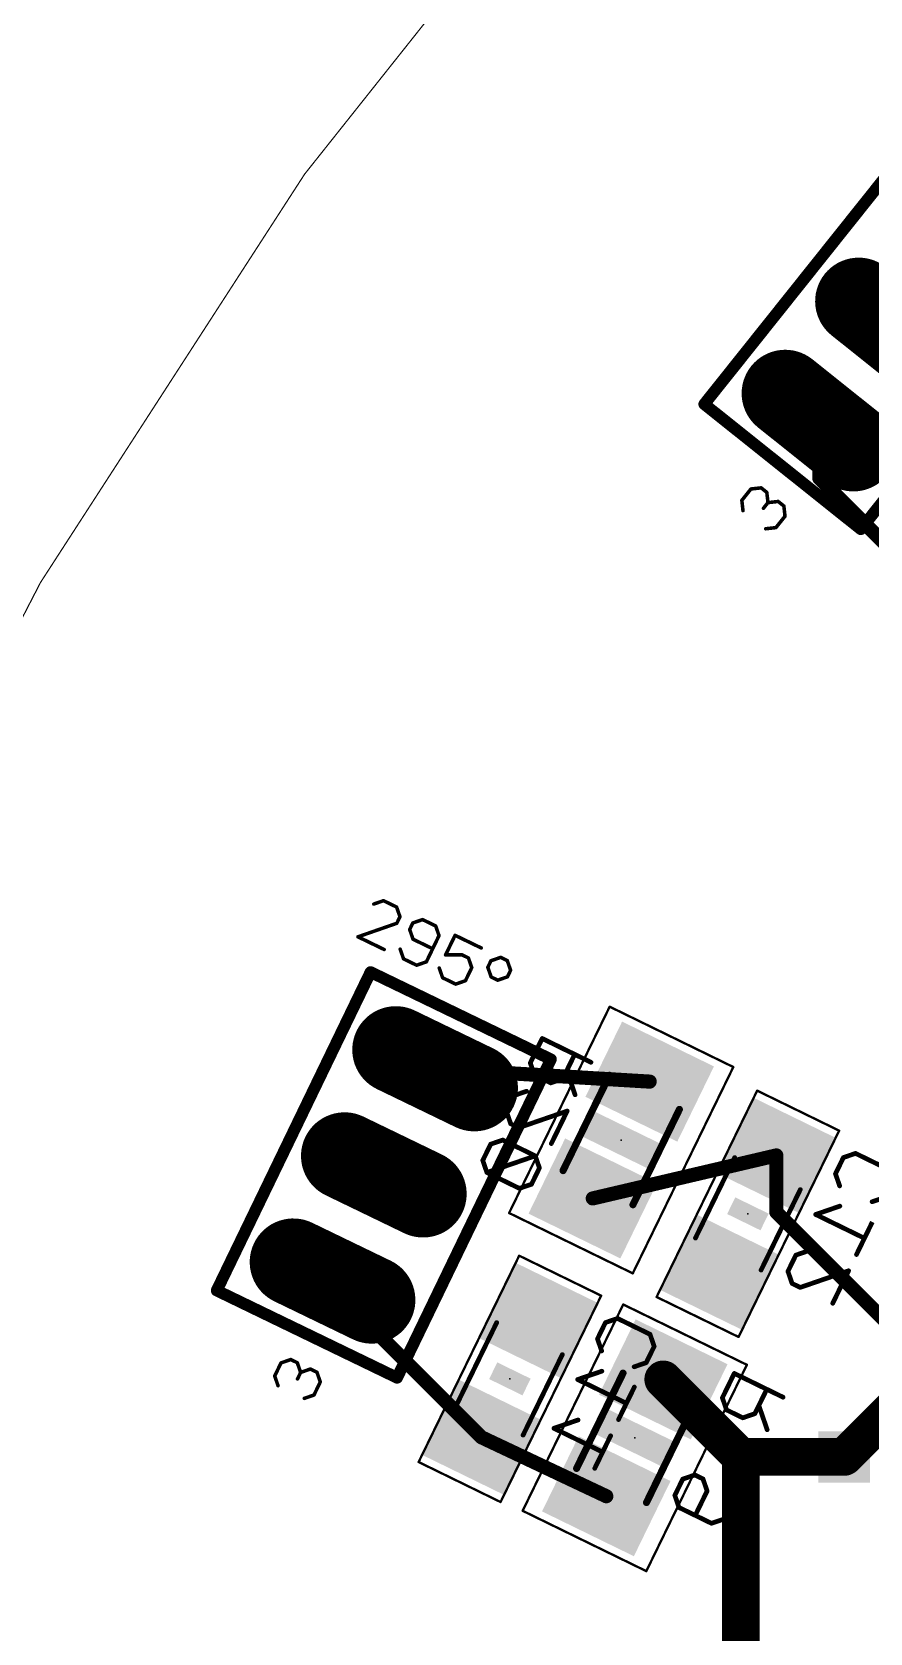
# Model space of a CAD drawing. Extents: x 4 to 288, y -28 to 191.
# Drawn here: x 43.45 to 61.52, y 132.1 to 166.59 of the extents above; entities that cross this region are included whole.
import ezdxf

# ---------------------------------------------------------------- set-up
doc = ezdxf.new("R2010")
doc.units = 0
doc.header["$MEASUREMENT"] = 0
doc.layers.get('0').update_dxf_attribs({"linetype": 'CONTINUOUS'})
for name, color, linetype in [('1', 22, 'CONTINUOUS'), ('16', 175, 'CONTINUOUS'), ('17', 82, 'CONTINUOUS'), ('18', 82, 'CONTINUOUS'), ('20', 7, 'CONTINUOUS'), ('21', 2, 'CONTINUOUS'), ('23', 7, 'CONTINUOUS'), ('24', 7, 'CONTINUOUS'), ('25', 2, 'CONTINUOUS'), ('26', 3, 'CONTINUOUS'), ('29', 253, 'CONTINUOUS'), ('30', 253, 'CONTINUOUS'), ('32', 253, 'CONTINUOUS'), ('36', 253, 'CONTINUOUS'), ('40', 175, 'CONTINUOUS'), ('44', 253, 'CONTINUOUS'), ('52', 253, 'CONTINUOUS')]:
    doc.layers.add(name, color=color, linetype=linetype)

# ---------------------------------------------------------------- blocks, each defined once
blk = doc.blocks.new('LONGP100')
at = {"const_width": 1}
blk.add_lwpolyline([(-0.5, 0), (0.5, 0)], dxfattribs=at)
at = {"const_width": 0.5}
for points in [[(-0.5, 0.25, 1), (-0.5, -0.25)], [(0.5, -0.25, 1), (0.5, 0.25)]]:
    blk.add_lwpolyline(points, format="xyb", dxfattribs=at)
blk = doc.blocks.new('RECT')
blk.add_solid([(-0.5, -0.5), (0.5, -0.5), (-0.5, 0.5), (0.5, 0.5)])
blk = doc.blocks.new('SQUAREV')
blk.add_solid([(-0.5, -0.5), (0.5, -0.5), (-0.5, 0.5), (0.5, 0.5)])

msp = doc.modelspace()

# ---------------------------------------------------------------- linework, layer by layer
at = {"layer": '1', "const_width": 0.8128}
msp.add_lwpolyline([(67.945, 142.875), (60.96, 135.89)], dxfattribs=at)
at = {"layer": '1', "const_width": 0.4064}
msp.add_lwpolyline([(60.8163, 136.0337, 1), (61.1037, 135.7463)], format="xyb", dxfattribs=at)
at = {"layer": '16'}
for points, const_width in [([(60.4231, 158.2178), (60.4231, 156.9776)], 0.3048), ([(60.4231, 156.9776), (63.4064, 153.9943)], 0.3048), ([(52.1404, 144.2525), (56.7668, 143.9758)], 0.3048), ([(55.5393, 141.4592), (59.4973, 142.3858)], 0.3048), ([(59.4973, 142.3858), (59.4973, 141.1627)], 0.3048), ([(59.4973, 141.1627), (64.135, 136.525)], 0.3048), ([(49.9295, 139.6789), (49.9295, 139.5227)], 0.3048), ([(49.9295, 139.5227), (53.139, 136.3132)], 0.3048), ([(58.7287, 135.89), (57.0589, 137.5598)], 0.8128), ([(57.15, 137.4687), (57.0589, 137.5598)], 0.3048), ([(57.15, 137.16), (57.15, 137.4687)], 0.3048), ([(53.139, 136.3132), (55.8314, 135.0432)], 0.3048), ([(60.96, 135.89), (58.7287, 135.89)], 0.8128), ([(58.7287, 135.89), (58.7287, 121.5937)], 0.8128)]:
    msp.add_lwpolyline(points, dxfattribs=dict(at, const_width=const_width))
for points, const_width in [([(60.4993, 158.2178, 1), (60.3469, 158.2178)], 0.1524), ([(60.477, 157.0315, 1), (60.3692, 156.9237)], 0.1524), ([(60.3469, 156.9776, 1), (60.4993, 156.9776)], 0.1524), ([(52.145, 144.3286, 1), (52.1359, 144.1764)], 0.1524), ([(56.7622, 143.8998, 1), (56.7713, 144.0519)], 0.1524), ([(59.5735, 142.3858, 1), (59.4211, 142.3858)], 0.1524), ([(59.5146, 142.3116, 1), (59.4799, 142.46)], 0.1524), ([(55.522, 141.5334, 1), (55.5567, 141.385)], 0.1524), ([(59.5512, 141.2166, 1), (59.4434, 141.1088)], 0.1524), ([(59.4211, 141.1627, 1), (59.5735, 141.1627)], 0.1524), ([(50.0057, 139.6789, 1), (49.8533, 139.6789)], 0.1524), ([(49.9833, 139.5766, 1), (49.8756, 139.4689)], 0.1524), ([(49.8533, 139.5227, 1), (50.0057, 139.5227)], 0.1524), ([(57.2026, 137.7035, 1), (56.9152, 137.4161)], 0.4064), ([(57.1128, 137.6137, 1), (57.005, 137.5059)], 0.1524), ([(57.2262, 137.4687, 1), (57.0738, 137.4687)], 0.1524), ([(57.0961, 137.4148, 1), (57.2039, 137.5225)], 0.1524), ([(57.0738, 137.16, 1), (57.2262, 137.16)], 0.1524), ([(53.1715, 136.3821, 1), (53.1065, 136.2442)], 0.1524), ([(53.0851, 136.2593, 1), (53.1929, 136.367)], 0.1524), ([(58.7287, 136.0932, 1), (58.7287, 135.6868)], 0.4064), ([(58.9319, 135.89, 1), (58.5255, 135.89)], 0.4064), ([(60.96, 135.6868, 1), (60.96, 136.0932)], 0.4064), ([(58.585, 135.7463, 1), (58.8723, 136.0337)], 0.4064), ([(55.7989, 134.9742, 1), (55.8639, 135.1121)], 0.1524)]:
    msp.add_lwpolyline(points, format="xyb", dxfattribs=dict(at, const_width=const_width))
at = {"layer": '20', "const_width": 0.0254}
msp.add_lwpolyline([(71.1264, 186.0347, 2.9429), (202.1142, 186.0347)], format="xyb", dxfattribs=at)
at = {"layer": '21'}
for points, const_width in [([(62.6974, 164.5274), (57.9435, 158.5722)], 0.254), ([(66.072, 161.8335), (61.3181, 155.8783)], 0.254), ([(57.9435, 158.5722), (61.3181, 155.8783)], 0.254), ([(58.7535, 156.4989), (58.9491, 156.7439)], 0.0762), ([(58.9491, 156.7439), (59.1694, 156.7686)], 0.0762), ([(59.1694, 156.7686), (59.2919, 156.6708)], 0.0762), ([(59.2919, 156.6708), (59.3166, 156.4505)], 0.0762), ([(58.7782, 156.2786), (58.7535, 156.4989)], 0.0762), ([(59.3166, 156.4505), (59.2188, 156.328)], 0.0762), ([(59.3166, 156.4505), (59.5369, 156.4752)], 0.0762), ([(59.5369, 156.4752), (59.6595, 156.3774)], 0.0762), ([(59.6595, 156.3774), (59.6842, 156.1571)], 0.0762), ([(59.4886, 155.9121), (59.2683, 155.8874)], 0.0762), ([(59.6842, 156.1571), (59.4886, 155.9121)], 0.0762), ([(50.7494, 146.3356), (47.4329, 139.4751)], 0.254), ([(50.7494, 146.3356), (54.637, 144.4562)], 0.254), ([(54.637, 144.4562), (51.3205, 137.5958)], 0.254), ([(47.4329, 139.4751), (51.3205, 137.5958)], 0.254), ([(48.8186, 137.915), (49.028, 137.988)], 0.0762), ([(49.028, 137.988), (49.1691, 137.9197)], 0.0762), ([(48.6821, 137.6328), (48.8186, 137.915)], 0.0762), ([(48.7551, 137.4234), (48.6821, 137.6328)], 0.0762), ([(49.1691, 137.9197), (49.242, 137.7104)], 0.0762), ([(49.242, 137.7104), (49.1738, 137.5692)], 0.0762), ([(49.242, 137.7104), (49.4514, 137.7833)], 0.0762), ([(49.4514, 137.7833), (49.5925, 137.715)], 0.0762), ([(49.5925, 137.715), (49.6654, 137.5057)], 0.0762), ([(49.6654, 137.5057), (49.529, 137.2234)], 0.0762), ([(49.529, 137.2234), (49.3196, 137.1505)], 0.0762)]:
    msp.add_lwpolyline(points, dxfattribs=dict(at, const_width=const_width))
for points, const_width in [([(57.9831, 158.6219, 1), (57.9038, 158.5226)], 0.127), ([(57.8938, 158.6119, 1), (57.9931, 158.5326)], 0.127), ([(58.947, 156.7629, 1), (58.9512, 156.725)], 0.0381), ([(58.964, 156.732, 1), (58.9342, 156.7558)], 0.0381), ([(59.1813, 156.7835, 1), (59.1575, 156.7538)], 0.0381), ([(59.1715, 156.7497, 1), (59.1673, 156.7876)], 0.0381), ([(59.3108, 156.673, 1), (59.273, 156.6687)], 0.0381), ([(59.28, 156.6559, 1), (59.3038, 156.6857)], 0.0381), ([(58.7724, 156.501, 1), (58.7345, 156.4968)], 0.0381), ([(58.7386, 156.5108, 1), (58.7684, 156.487)], 0.0381), ([(58.7592, 156.2764, 1), (58.7971, 156.2807)], 0.0381), ([(59.2039, 156.3399, 1), (59.2337, 156.3161)], 0.0381), ([(59.3145, 156.4694, 1), (59.3187, 156.4316)], 0.0381), ([(59.2977, 156.4484, 1), (59.3356, 156.4526)], 0.0381), ([(59.3315, 156.4386, 1), (59.3017, 156.4624)], 0.0381), ([(59.5488, 156.4901, 1), (59.5251, 156.4603)], 0.0381), ([(59.5391, 156.4563, 1), (59.5348, 156.4942)], 0.0381), ([(59.6784, 156.3795, 1), (59.6405, 156.3753)], 0.0381), ([(59.6476, 156.3625, 1), (59.6713, 156.3923)], 0.0381), ([(59.2661, 155.9063, 1), (59.2704, 155.8684)], 0.0381), ([(59.4737, 155.924, 1), (59.5035, 155.9002)], 0.0381), ([(59.4907, 155.8931, 1), (59.4864, 155.931)], 0.0381), ([(59.6652, 156.155, 1), (59.7031, 156.1592)], 0.0381), ([(59.6991, 156.1452, 1), (59.6693, 156.169)], 0.0381), ([(61.2684, 155.9179, 1), (61.3677, 155.8387)], 0.127), ([(61.2785, 155.8287, 1), (61.3577, 155.928)], 0.127), ([(50.777, 146.3927, 1), (50.7218, 146.2784)], 0.127), ([(50.8066, 146.3079, 1), (50.6922, 146.3632)], 0.127), ([(54.6941, 144.4286, 1), (54.5798, 144.4839)], 0.127), ([(54.6093, 144.3991, 1), (54.6646, 144.5134)], 0.127), ([(47.4606, 139.5323, 1), (47.4053, 139.418)], 0.127), ([(47.3758, 139.5028, 1), (47.4901, 139.4475)], 0.127), ([(49.0363, 138.0051, 1), (49.0197, 137.9708)], 0.0381), ([(49.0342, 137.97, 1), (49.0217, 138.0059)], 0.0381), ([(48.665, 137.6411, 1), (48.6993, 137.6245)], 0.0381), ([(48.7001, 137.639, 1), (48.6642, 137.6265)], 0.0381), ([(48.8123, 137.933, 1), (48.8249, 137.8971)], 0.0381), ([(48.8358, 137.9067, 1), (48.8015, 137.9233)], 0.0381), ([(49.1871, 137.926, 1), (49.1511, 137.9135)], 0.0381), ([(49.1608, 137.9026, 1), (49.1774, 137.9369)], 0.0381), ([(49.2358, 137.7283, 1), (49.2483, 137.6924)], 0.0381), ([(49.224, 137.7041, 1), (49.26, 137.7166)], 0.0381), ([(49.2592, 137.7021, 1), (49.2249, 137.7186)], 0.0381), ([(49.4597, 137.8004, 1), (49.4431, 137.7661)], 0.0381), ([(49.4577, 137.7653, 1), (49.4451, 137.8013)], 0.0381), ([(49.6105, 137.7213, 1), (49.5746, 137.7088)], 0.0381), ([(49.5842, 137.6979, 1), (49.6008, 137.7322)], 0.0381), ([(51.2633, 137.6234, 1), (51.3777, 137.5682)], 0.127), ([(51.2929, 137.5386, 1), (51.3481, 137.653)], 0.127), ([(48.7371, 137.4171, 1), (48.773, 137.4297)], 0.0381), ([(49.1566, 137.5775, 1), (49.191, 137.5609)], 0.0381), ([(49.6475, 137.4994, 1), (49.6834, 137.5119)], 0.0381), ([(49.6826, 137.4974, 1), (49.6483, 137.514)], 0.0381), ([(49.3134, 137.1685, 1), (49.3259, 137.1325)], 0.0381), ([(49.5118, 137.2317, 1), (49.5461, 137.2151)], 0.0381), ([(49.5353, 137.2054, 1), (49.5227, 137.2414)], 0.0381)]:
    msp.add_lwpolyline(points, format="xyb", dxfattribs=dict(at, const_width=const_width))
at = {"layer": '23'}
msp.add_point((51.035, 141.9657), dxfattribs=at)
at = {"layer": '24'}
for p in [(56.1531, 142.7175), (58.8835, 141.1275), (53.7528, 137.5715), (56.4452, 136.3015)]:
    msp.add_point(p, dxfattribs=at)
at = {"layer": '25', "const_width": 0.0381}
for points in [[(50.812, 147.8192, 1), (50.8245, 147.7832)], [(51.0359, 147.8912, 1), (51.0194, 147.8569)], [(51.0339, 147.8561, 1), (51.0214, 147.8921)], [(51.3279, 147.7439, 1), (51.2919, 147.7314)], [(51.3016, 147.7205, 1), (51.3182, 147.7548)], [(51.2975, 147.3954, 1), (51.3318, 147.3788)], [(51.3209, 147.3691, 1), (51.3083, 147.4051)], [(51.3648, 147.522, 1), (51.4008, 147.5345)], [(51.4, 147.52, 1), (51.3657, 147.5365)], [(51.6103, 147.2591, 1), (51.5743, 147.2466)], [(51.6543, 147.412, 1), (51.6668, 147.376)], [(51.6777, 147.3857, 1), (51.6434, 147.4023)], [(51.8782, 147.4841, 1), (51.8616, 147.4498)], [(51.8762, 147.4489, 1), (51.8636, 147.4849)], [(52.1702, 147.3367, 1), (52.1342, 147.3242)], [(52.1439, 147.3133, 1), (52.1605, 147.3476)], [(50.4854, 147.1126, 1), (50.4688, 147.0783)], [(50.4709, 147.1135, 1), (50.4834, 147.0775)], [(51.5752, 147.2612, 1), (51.6095, 147.2446)], [(51.6735, 147.0606, 1), (51.6569, 147.0263)], [(51.6472, 147.0372, 1), (51.6832, 147.0498)], [(52.2071, 147.1148, 1), (52.2431, 147.1273)], [(52.2423, 147.1128, 1), (52.2079, 147.1294)], [(52.5793, 147.1451, 1), (52.5627, 147.1108)], [(52.5882, 147.1197, 1), (52.5539, 147.1363)], [(51.0334, 146.8054, 1), (51.05, 146.8397)], [(51.4056, 146.8357, 1), (51.3696, 146.8232)], [(51.4688, 146.6372, 1), (51.4522, 146.6029)], [(51.4425, 146.6138, 1), (51.4785, 146.6263)], [(52.0803, 146.8217, 1), (52.0969, 146.856)], [(52.3661, 146.7236, 1), (52.3666, 146.6855)], [(52.3492, 146.7128, 1), (52.3835, 146.6963)], [(52.7251, 146.7264, 1), (52.7086, 146.6921)], [(52.7171, 146.6902, 1), (52.7166, 146.7283)], [(52.876, 146.6473, 1), (52.84, 146.6347)], [(52.8497, 146.6239, 1), (52.8663, 146.6582)], [(53.1273, 146.8379, 1), (53.1439, 146.8722)], [(53.3388, 146.5977, 1), (53.3513, 146.5617)], [(53.3622, 146.5714, 1), (53.3279, 146.588)], [(53.5627, 146.6697, 1), (53.5461, 146.6354)], [(53.5607, 146.6346, 1), (53.5482, 146.6706)], [(53.7136, 146.5906, 1), (53.6776, 146.5781)], [(53.6873, 146.5672, 1), (53.7039, 146.6015)], [(51.7365, 146.5016, 1), (51.7491, 146.4656)], [(51.7345, 146.4665, 1), (51.7511, 146.5008)], [(51.935, 146.5648, 1), (51.9693, 146.5482)], [(51.9584, 146.5385, 1), (51.9459, 146.5745)], [(52.2479, 146.4285, 1), (52.2119, 146.416)], [(52.9129, 146.4254, 1), (52.9489, 146.4379)], [(52.9481, 146.4233, 1), (52.9138, 146.4399)], [(53.2948, 146.4448, 1), (53.2588, 146.4323)], [(53.2597, 146.4468, 1), (53.294, 146.4302)], [(53.358, 146.2463, 1), (53.3415, 146.212)], [(53.3318, 146.2229, 1), (53.3677, 146.2354)], [(53.6831, 146.2421, 1), (53.7174, 146.2255)], [(53.7065, 146.2158, 1), (53.694, 146.2518)], [(53.7505, 146.3687, 1), (53.7865, 146.3812)], [(53.7856, 146.3667, 1), (53.7513, 146.3833)], [(52.3111, 146.2301, 1), (52.2945, 146.1958)], [(52.2848, 146.2066, 1), (52.3208, 146.2192)], [(52.5788, 146.0944, 1), (52.5913, 146.0585)], [(52.5768, 146.0593, 1), (52.5934, 146.0936)], [(52.7773, 146.1576, 1), (52.8116, 146.1411)], [(52.8007, 146.1314, 1), (52.7882, 146.1673)], [(53.4846, 146.1789, 1), (53.4971, 146.1429)], [(53.4826, 146.1438, 1), (53.4992, 146.1781)]]:
    msp.add_lwpolyline(points, format="xyb", dxfattribs=at)
at = {"layer": '25', "const_width": 0.0762}
for points in [[(51.0276, 147.8741), (50.8183, 147.8012)], [(51.3099, 147.7376), (51.0276, 147.8741)], [(51.3828, 147.5283), (51.3099, 147.7376)], [(50.4771, 147.0955), (51.3146, 147.3871)], [(51.3146, 147.3871), (51.3828, 147.5283)], [(51.6605, 147.394), (51.5923, 147.2529)], [(51.5923, 147.2529), (51.6652, 147.0435)], [(51.8699, 147.4669), (51.6605, 147.394)], [(52.1522, 147.3305), (51.8699, 147.4669)], [(52.2251, 147.1211), (52.1522, 147.3305)], [(51.0417, 146.8226), (50.4771, 147.0955)], [(51.6652, 147.0435), (52.0886, 146.8388)], [(51.9522, 146.5565), (52.2251, 147.1211)], [(52.571, 147.128), (52.3663, 146.7046)], [(53.1356, 146.8551), (52.571, 147.128)], [(51.3876, 146.8294), (51.4605, 146.6201)], [(51.4605, 146.6201), (51.7428, 146.4836)], [(52.3663, 146.7046), (52.7169, 146.7092)], [(52.7169, 146.7092), (52.858, 146.641)], [(52.858, 146.641), (52.9309, 146.4316)], [(53.2768, 146.4385), (53.3451, 146.5797)], [(53.3451, 146.5797), (53.5544, 146.6526)], [(53.5544, 146.6526), (53.6956, 146.5843)], [(53.6956, 146.5843), (53.7685, 146.375)], [(51.7428, 146.4836), (51.9522, 146.5565)], [(52.3028, 146.2129), (52.2299, 146.4223)], [(52.9309, 146.4316), (52.7944, 146.1494)], [(53.3497, 146.2292), (53.2768, 146.4385)], [(53.4909, 146.1609), (53.3497, 146.2292)], [(53.7003, 146.2338), (53.4909, 146.1609)], [(53.7685, 146.375), (53.7003, 146.2338)], [(52.5851, 146.0764), (52.3028, 146.2129)], [(52.7944, 146.1494), (52.5851, 146.0764)]]:
    msp.add_lwpolyline(points, dxfattribs=at)
at = {"layer": '26', "const_width": 0.1016}
for points in [[(54.4493, 144.905), (54.193, 144.3794)], [(55.5004, 144.3923), (54.4493, 144.905)], [(54.8937, 144.0377), (55.15, 144.5632)], [(54.193, 144.3794), (54.2828, 144.1188)], [(54.9792, 144.2129), (55.1586, 143.6916)], [(54.2828, 144.1188), (54.6331, 143.9479)], [(54.6331, 143.9479), (54.8937, 144.0377)], [(53.6804, 143.3284), (53.8513, 143.6787)], [(53.8513, 143.6787), (54.1119, 143.7685)], [(53.7701, 143.0678), (53.6804, 143.3284)], [(54.9878, 143.3413), (53.9453, 142.9823)], [(54.646, 142.6406), (54.9878, 143.3413)], [(53.9453, 142.9823), (53.7701, 143.0678)], [(53.3387, 142.6277), (53.1678, 142.2773)], [(53.5993, 142.7174), (53.3387, 142.6277)], [(54.3, 142.3757), (53.5993, 142.7174)], [(60.9432, 142.3398), (61.2039, 142.4295)], [(61.2039, 142.4295), (61.9046, 142.0877)], [(53.1678, 142.2773), (53.2575, 142.0167)], [(54.3, 142.3757), (53.2575, 142.0167)], [(54.2188, 141.7647), (54.3897, 142.1151)], [(54.3897, 142.1151), (54.3, 142.3757)], [(60.7724, 141.9894), (60.9432, 142.3398)], [(53.2575, 142.0167), (53.9582, 141.675)], [(53.9582, 141.675), (54.2188, 141.7647)], [(60.8621, 141.7288), (60.7724, 141.9894)], [(61.8234, 141.4768), (61.5628, 141.387)], [(60.8664, 141.293), (60.3452, 141.1135)], [(60.3452, 141.1135), (61.3962, 140.6009)], [(61.5671, 140.9513), (61.2253, 140.2506)], [(59.7471, 139.8873), (59.918, 140.2377)], [(59.918, 140.2377), (60.1786, 140.3274)], [(59.8368, 139.6267), (59.7471, 139.8873)], [(61.0545, 139.9002), (60.012, 139.5413)], [(60.7127, 139.1995), (61.0545, 139.9002)], [(60.012, 139.5413), (59.8368, 139.6267)], [(55.6416, 138.4334), (55.8124, 138.7838)], [(55.8124, 138.7838), (56.0731, 138.8735)], [(56.0731, 138.8735), (56.7738, 138.5317)], [(55.7313, 138.1728), (55.6416, 138.4334)], [(56.8635, 138.2711), (56.6926, 137.9208)], [(56.7738, 138.5317), (56.8635, 138.2711)], [(55.7356, 137.737), (55.2144, 137.5575)], [(56.6926, 137.9208), (56.432, 137.831)], [(58.5903, 137.6889), (58.334, 137.1634)], [(59.6413, 137.1763), (58.5903, 137.6889)], [(55.2144, 137.5575), (56.2654, 137.0449)], [(56.4363, 137.3953), (56.0945, 136.6945)], [(59.0347, 136.8217), (59.291, 137.3472)], [(58.334, 137.1634), (58.4237, 136.9028)], [(58.4237, 136.9028), (58.7741, 136.7319)], [(59.1201, 136.9968), (59.2996, 136.4756)], [(55.223, 136.686), (54.7017, 136.5065)], [(58.7741, 136.7319), (59.0347, 136.8217)], [(54.7017, 136.5065), (55.7528, 135.9939)], [(55.9237, 136.3442), (55.5819, 135.6435)], [(58.428, 136.467), (57.9068, 136.2875)], [(57.9068, 136.2875), (58.9578, 135.7749)], [(59.1287, 136.1252), (58.7869, 135.4246)], [(57.3087, 135.0613), (57.4796, 135.4117)], [(57.4796, 135.4117), (57.7402, 135.5014)], [(57.7402, 135.5014), (57.9154, 135.416)], [(57.9154, 135.416), (58.0051, 135.1553)], [(57.3984, 134.8007), (57.3087, 135.0613)], [(58.0051, 135.1553), (57.7488, 134.6298)], [(58.5306, 134.899), (58.3598, 134.5487)], [(58.4409, 135.1596), (58.5306, 134.899)], [(58.0991, 134.4589), (57.3984, 134.8007)], [(58.3598, 134.5487), (58.0991, 134.4589)]]:
    msp.add_lwpolyline(points, dxfattribs=at)
at = {"layer": '26', "const_width": 0.0508}
for points in [[(54.4605, 144.9278, 1), (54.4382, 144.8821)], [(54.4722, 144.8938, 1), (54.4265, 144.9161)], [(55.1729, 144.5521, 1), (55.1272, 144.5743)], [(54.217, 144.3877, 1), (54.169, 144.3712)], [(54.1702, 144.3906, 1), (54.2159, 144.3683)], [(55.0032, 144.2211, 1), (54.9552, 144.2046)], [(55.4893, 144.3695, 1), (55.5115, 144.4152)], [(54.2939, 144.1417, 1), (54.2716, 144.096)], [(54.2588, 144.1106, 1), (54.3068, 144.1271)], [(54.6248, 143.972, 1), (54.6414, 143.9239)], [(54.622, 143.9251, 1), (54.6443, 143.9708)], [(54.8709, 144.0488, 1), (54.9166, 144.0265)], [(54.902, 144.0137, 1), (54.8855, 144.0617)], [(53.843, 143.7028, 1), (53.8596, 143.6547)], [(53.8741, 143.6676, 1), (53.8285, 143.6899)], [(54.1202, 143.7445, 1), (54.1036, 143.7925)], [(55.1346, 143.6834, 1), (55.1827, 143.6999)], [(53.7044, 143.3367, 1), (53.6564, 143.3201)], [(53.6576, 143.3395, 1), (53.7032, 143.3172)], [(55.0106, 143.3301, 1), (54.9649, 143.3524)], [(54.996, 143.3173, 1), (54.9795, 143.3653)], [(53.7813, 143.0906, 1), (53.759, 143.0449)], [(53.7461, 143.0595, 1), (53.7942, 143.076)], [(53.937, 143.0063, 1), (53.9536, 142.9583)], [(53.9342, 142.9595, 1), (53.9565, 143.0052)], [(53.3304, 142.6517, 1), (53.3469, 142.6037)], [(53.3615, 142.6165, 1), (53.3158, 142.6388)], [(53.6104, 142.7402, 1), (53.5881, 142.6946)], [(53.6075, 142.6934, 1), (53.591, 142.7414)], [(54.6232, 142.6517, 1), (54.6688, 142.6294)], [(61.215, 142.4523, 1), (61.1927, 142.4067)], [(61.2121, 142.4055, 1), (61.1956, 142.4535)], [(53.1449, 142.2885, 1), (53.1906, 142.2662)], [(53.1918, 142.2856, 1), (53.1438, 142.2691)], [(54.324, 142.3839, 1), (54.2759, 142.3674)], [(54.2888, 142.3528, 1), (54.3111, 142.3985)], [(54.3082, 142.3516, 1), (54.2917, 142.3997)], [(54.3657, 142.1068, 1), (54.4137, 142.1233)], [(54.4125, 142.1039, 1), (54.3669, 142.1262)], [(60.935, 142.3638, 1), (60.9515, 142.3157)], [(60.9661, 142.3286, 1), (60.9204, 142.3509)], [(53.2686, 142.0396, 1), (53.2464, 141.9939)], [(53.2492, 142.0407, 1), (53.2658, 141.9927)], [(53.2335, 142.0085, 1), (53.2815, 142.025)], [(54.196, 141.7758, 1), (54.2417, 141.7536)], [(54.2271, 141.7407, 1), (54.2106, 141.7887)], [(60.7964, 141.9977, 1), (60.7483, 141.9811)], [(60.7495, 142.0005, 1), (60.7952, 141.9783)], [(53.9499, 141.699, 1), (53.9665, 141.6509)], [(53.9471, 141.6521, 1), (53.9693, 141.6978)], [(60.8381, 141.7205, 1), (60.8861, 141.7371)], [(61.5545, 141.4111, 1), (61.5711, 141.363)], [(60.3563, 141.1364, 1), (60.334, 141.0907)], [(60.3369, 141.1375, 1), (60.3534, 141.0895)], [(60.8747, 141.269, 1), (60.8581, 141.317)], [(61.3851, 140.5781, 1), (61.4074, 140.6237)], [(59.9097, 140.2617, 1), (59.9263, 140.2136)], [(59.9408, 140.2265, 1), (59.8952, 140.2488)], [(60.1869, 140.3034, 1), (60.1703, 140.3514)], [(61.2025, 140.2617, 1), (61.2482, 140.2394)], [(59.7711, 139.8956, 1), (59.7231, 139.879)], [(59.7243, 139.8984, 1), (59.7699, 139.8762)], [(61.0773, 139.8891, 1), (61.0316, 139.9113)], [(61.0627, 139.8762, 1), (61.0462, 139.9242)], [(59.848, 139.6495, 1), (59.8257, 139.6039)], [(59.8128, 139.6184, 1), (59.8609, 139.635)], [(60.0038, 139.5653, 1), (60.0203, 139.5172)], [(60.0009, 139.5184, 1), (60.0232, 139.5641)], [(60.6899, 139.2106, 1), (60.7355, 139.1884)], [(55.8042, 138.8078, 1), (55.8207, 138.7597)], [(55.8353, 138.7726, 1), (55.7896, 138.7949)], [(56.0842, 138.8963, 1), (56.0619, 138.8507)], [(56.0813, 138.8495, 1), (56.0648, 138.8975)], [(55.6656, 138.4417, 1), (55.6175, 138.4251)], [(55.6187, 138.4445, 1), (55.6644, 138.4223)], [(56.7978, 138.54, 1), (56.7497, 138.5235)], [(56.7626, 138.5089, 1), (56.7849, 138.5546)], [(56.8863, 138.26, 1), (56.8407, 138.2823)], [(55.7073, 138.1645, 1), (55.7553, 138.1811)], [(56.8395, 138.2629, 1), (56.8875, 138.2794)], [(55.7439, 137.713, 1), (55.7273, 137.761)], [(56.4237, 137.8551, 1), (56.4403, 137.807)], [(56.6698, 137.9319, 1), (56.7154, 137.9096)], [(56.7009, 137.8968, 1), (56.6843, 137.9448)], [(58.6014, 137.7118, 1), (58.5791, 137.6661)], [(58.6131, 137.6778, 1), (58.5674, 137.7001)], [(55.2255, 137.5804, 1), (55.2032, 137.5347)], [(55.2061, 137.5815, 1), (55.2226, 137.5335)], [(56.4591, 137.3841, 1), (56.4135, 137.4064)], [(59.3138, 137.336, 1), (59.2681, 137.3583)], [(56.2543, 137.0221, 1), (56.2766, 137.0677)], [(58.358, 137.1717, 1), (58.3099, 137.1551)], [(58.3111, 137.1745, 1), (58.3568, 137.1523)], [(58.4348, 136.9256, 1), (58.4126, 136.88)], [(59.1441, 137.0051, 1), (59.0961, 136.9886)], [(59.6302, 137.1535, 1), (59.6525, 137.1991)], [(55.2312, 136.6619, 1), (55.2147, 136.71)], [(56.0717, 136.7057, 1), (56.1174, 136.6834)], [(58.3997, 136.8945, 1), (58.4477, 136.9111)], [(58.7658, 136.7559, 1), (58.7823, 136.7079)], [(58.7629, 136.7091, 1), (58.7852, 136.7547)], [(59.0118, 136.8328, 1), (59.0575, 136.8105)], [(59.0429, 136.7976, 1), (59.0264, 136.8457)], [(54.7129, 136.5293, 1), (54.6906, 136.4837)], [(54.6935, 136.5305, 1), (54.71, 136.4825)], [(55.9465, 136.3331, 1), (55.9008, 136.3553)], [(57.9179, 136.3104, 1), (57.8956, 136.2647)], [(57.8985, 136.3115, 1), (57.915, 136.2635)], [(58.4363, 136.443, 1), (58.4197, 136.491)], [(59.2756, 136.4673, 1), (59.3236, 136.4839)], [(55.7417, 135.971, 1), (55.7639, 136.0167)], [(59.1515, 136.1141, 1), (59.1059, 136.1364)], [(55.5591, 135.6546, 1), (55.6047, 135.6324)], [(58.9467, 135.7521, 1), (58.969, 135.7977)], [(57.4713, 135.4357, 1), (57.4879, 135.3876)], [(57.5024, 135.4005, 1), (57.4568, 135.4228)], [(57.7513, 135.5242, 1), (57.7291, 135.4786)], [(57.7485, 135.4774, 1), (57.7319, 135.5254)], [(57.9394, 135.4242, 1), (57.8914, 135.4077)], [(57.9042, 135.3931, 1), (57.9265, 135.4388)], [(58.7641, 135.4357, 1), (58.8098, 135.4134)], [(57.3327, 135.0696, 1), (57.2847, 135.053)], [(57.2859, 135.0724, 1), (57.3315, 135.0502)], [(57.9811, 135.1471, 1), (58.0291, 135.1636)], [(58.0279, 135.1442, 1), (57.9823, 135.1665)], [(58.4649, 135.1679, 1), (58.4169, 135.1514)], [(58.5066, 134.8908, 1), (58.5547, 134.9073)], [(58.5535, 134.8879, 1), (58.5078, 134.9102)], [(57.4096, 134.8235, 1), (57.3873, 134.7779)], [(57.3744, 134.7924, 1), (57.4225, 134.809)], [(57.726, 134.641, 1), (57.7716, 134.6187)], [(58.3369, 134.5598, 1), (58.3826, 134.5375)], [(58.368, 134.5247, 1), (58.3515, 134.5727)], [(58.0909, 134.483, 1), (58.1074, 134.4349)], [(58.088, 134.4361, 1), (58.1103, 134.4818)]]:
    msp.add_lwpolyline(points, format="xyb", dxfattribs=at)
at = {"layer": '40', "const_width": 0.0508}
for points in [[(55.9042, 145.5903), (53.736, 141.1449)], [(58.5701, 144.2901), (55.9042, 145.5903)], [(56.4019, 139.8447), (58.5701, 144.2901)], [(59.0841, 143.7811), (56.9159, 139.3357)], [(60.8512, 142.9193), (59.0841, 143.7811)], [(58.683, 138.4738), (60.8512, 142.9193)], [(53.736, 141.1449), (56.4019, 139.8447)], [(53.9533, 140.2251), (51.7851, 135.7797)], [(55.7204, 139.3633), (53.9533, 140.2251)], [(53.5522, 134.9178), (55.7204, 139.3633)], [(56.9159, 139.3357), (58.683, 138.4738)], [(56.1963, 139.1743), (54.0281, 134.7289)], [(58.8622, 137.8741), (56.1963, 139.1743)], [(56.694, 133.4287), (58.8622, 137.8741)], [(51.7851, 135.7797), (53.5522, 134.9178)], [(54.0281, 134.7289), (56.694, 133.4287)]]:
    msp.add_lwpolyline(points, dxfattribs=at)
at = {"layer": '40', "const_width": 0.0254}
for points in [[(55.9098, 145.6018, 1), (55.8987, 145.5789)], [(55.9156, 145.5848, 1), (55.8928, 145.5959)], [(58.5815, 144.2846, 1), (58.5586, 144.2957)], [(58.5645, 144.2787, 1), (58.5756, 144.3015)], [(59.0897, 143.7925, 1), (59.0786, 143.7697)], [(59.0955, 143.7755, 1), (59.0727, 143.7867)], [(60.8626, 142.9137, 1), (60.8397, 142.9248)], [(60.8456, 142.9079, 1), (60.8567, 142.9307)], [(53.7246, 141.1505, 1), (53.7475, 141.1393)], [(53.7416, 141.1563, 1), (53.7305, 141.1335)], [(53.9589, 140.2365, 1), (53.9478, 140.2137)], [(53.9647, 140.2195, 1), (53.9419, 140.2307)], [(56.3905, 139.8503, 1), (56.4133, 139.8391)], [(56.3963, 139.8333, 1), (56.4074, 139.8561)], [(55.7318, 139.3577, 1), (55.7089, 139.3688)], [(55.7148, 139.3519, 1), (55.7259, 139.3747)], [(56.9045, 139.3412, 1), (56.9274, 139.3301)], [(56.9215, 139.3471, 1), (56.9104, 139.3243)], [(56.2019, 139.1857, 1), (56.1908, 139.1629)], [(56.2077, 139.1687, 1), (56.1849, 139.1799)], [(58.6716, 138.4794, 1), (58.6944, 138.4683)], [(58.6774, 138.4624, 1), (58.6885, 138.4853)], [(58.8736, 137.8685, 1), (58.8507, 137.8797)], [(58.8566, 137.8627, 1), (58.8677, 137.8855)], [(51.7737, 135.7852, 1), (51.7966, 135.7741)], [(51.7907, 135.7911, 1), (51.7796, 135.7683)], [(53.5408, 134.9234, 1), (53.5636, 134.9123)], [(53.5466, 134.9064, 1), (53.5577, 134.9293)], [(54.0337, 134.7403, 1), (54.0226, 134.7174)], [(54.0167, 134.7344, 1), (54.0396, 134.7233)], [(56.6826, 133.4342, 1), (56.7054, 133.4231)], [(56.6884, 133.4172, 1), (56.6995, 133.4401)]]:
    msp.add_lwpolyline(points, format="xyb", dxfattribs=at)
at = {"layer": '44'}
for centre, radius in [((60.4231, 158.2178), 0.4), ((52.1404, 144.2525), 0.4), ((51.035, 141.9657), 0.4), ((49.9295, 139.6789), 0.4), ((60.96, 135.89), 0.3)]:
    msp.add_circle(centre, radius, dxfattribs=at)
at = {"layer": '52'}
for points, const_width in [([(54.8986, 142.0576), (55.9007, 144.1123)], 0.1524), ([(56.4054, 141.3228), (57.4075, 143.3774)], 0.1524), ([(57.7532, 140.6051), (58.5992, 142.3398)], 0.1016), ([(59.1679, 139.9151), (60.0139, 141.6498)], 0.1016), ([(52.6224, 137.0491), (53.4684, 138.7838)], 0.1016), ([(54.0371, 136.3591), (54.8831, 138.0938)], 0.1016), ([(56.1928, 137.6962), (55.1907, 135.6416)], 0.1524), ([(57.6996, 136.9614), (56.6975, 134.9067)], 0.1524)]:
    msp.add_lwpolyline(points, dxfattribs=dict(at, const_width=const_width))
for points, const_width in [([(55.935, 144.0956, 1), (55.8665, 144.129)], 0.0762), ([(57.4417, 143.3607, 1), (57.3732, 143.3941)], 0.0762), ([(58.6221, 142.3287, 1), (58.5764, 142.3509)], 0.0508), ([(54.8644, 142.0743, 1), (54.9329, 142.0409)], 0.0762), ([(60.0368, 141.6387, 1), (59.9911, 141.661)], 0.0508), ([(56.3711, 141.3395, 1), (56.4396, 141.3061)], 0.0762), ([(57.7303, 140.6163, 1), (57.776, 140.594)], 0.0508), ([(59.145, 139.9263, 1), (59.1907, 139.904)], 0.0508), ([(53.4913, 138.7727, 1), (53.4456, 138.7949)], 0.0508), ([(54.906, 138.0827, 1), (54.8603, 138.105)], 0.0508), ([(56.2271, 137.6795, 1), (56.1586, 137.7129)], 0.0762), ([(52.5995, 137.0603, 1), (52.6452, 137.038)], 0.0508), ([(57.7338, 136.9447, 1), (57.6653, 136.9781)], 0.0762), ([(54.0142, 136.3703, 1), (54.0599, 136.348)], 0.0508), ([(55.1565, 135.6583, 1), (55.225, 135.6249)], 0.0762), ([(56.6632, 134.9234, 1), (56.7317, 134.89)], 0.0762)]:
    msp.add_lwpolyline(points, format="xyb", dxfattribs=dict(at, const_width=const_width))

# ---------------------------------------------------------------- block references
at = {"layer": '16', "xscale": 1.6}
for p, yscale, rotation in [((56.7668, 143.9758), 2, 244), ((59.4973, 142.3858), 1.8, 64), ((55.5393, 141.4592), 2, 244), ((58.2698, 139.8692), 1.8, 64), ((54.3665, 138.8298), 1.8, 64), ((57.0589, 137.5598), 2, 64), ((53.139, 136.3132), 1.8, 64), ((55.8314, 135.0432), 2, 64)]:
    msp.add_blockref('RECT', p, dxfattribs=dict(at, yscale=yscale, rotation=rotation))
at = {"layer": '17', "xscale": 1.6764, "yscale": 1.6764}
for p, rotation in [((62.0078, 160.2029), 321.3999999999999), ((62.0078, 160.2029), 321.3999999999999), ((60.4231, 158.2178), 321.3999999999999), ((60.4231, 158.2178), 321.3999999999999), ((52.1404, 144.2525), 334.1999999999999), ((52.1404, 144.2525), 334.1999999999999), ((51.035, 141.9657), 334.1999999999999), ((51.035, 141.9657), 334.1999999999999), ((49.9295, 139.6789), 334.1999999999999), ((49.9295, 139.6789), 334.1999999999999)]:
    msp.add_blockref('LONGP100', p, dxfattribs=dict(at, rotation=rotation))
at = {"layer": '18', "xscale": 1.108, "yscale": 1.108}
msp.add_blockref('SQUAREV', (60.96, 135.89), dxfattribs=at)
msp.add_blockref('SQUAREV', (60.96, 135.89), dxfattribs=at)
at = {"layer": '29', "xscale": 1.8796, "yscale": 1.8796}
for p, rotation in [((62.0078, 160.2029), 321.3999999999999), ((60.4231, 158.2178), 321.3999999999999), ((52.1404, 144.2525), 334.1999999999999), ((51.035, 141.9657), 334.1999999999999), ((49.9295, 139.6789), 334.1999999999999)]:
    msp.add_blockref('LONGP100', p, dxfattribs=dict(at, rotation=rotation))
at = {"layer": '30'}
for name, p, xscale, yscale, rotation in [('LONGP100', (62.0078, 160.2029), 1.8796, 1.8796, 321.3999999999999), ('LONGP100', (60.4231, 158.2178), 1.8796, 1.8796, 321.3999999999999), ('LONGP100', (52.1404, 144.2525), 1.8796, 1.8796, 334.1999999999999), ('RECT', (56.7668, 143.9758), 1.8032, 2.2032, 244), ('LONGP100', (51.035, 141.9657), 1.8796, 1.8796, 334.1999999999999), ('RECT', (59.4973, 142.3858), 1.8032, 2.0032, 64), ('RECT', (55.5393, 141.4592), 1.8032, 2.2032, 244), ('LONGP100', (49.9295, 139.6789), 1.8796, 1.8796, 334.1999999999999), ('RECT', (58.2698, 139.8692), 1.8032, 2.0032, 64), ('RECT', (54.3665, 138.8298), 1.8032, 2.0032, 64), ('RECT', (57.0589, 137.5598), 1.8032, 2.2032, 64), ('RECT', (53.139, 136.3132), 1.8032, 2.0032, 64), ('RECT', (55.8314, 135.0432), 1.8032, 2.2032, 64)]:
    msp.add_blockref(name, p, dxfattribs=dict(at, xscale=xscale, yscale=yscale, rotation=rotation))
at = {"layer": '32', "xscale": 1.6}
for p, yscale, rotation in [((56.7668, 143.9758), 2, 244), ((59.4973, 142.3858), 1.8, 64), ((55.5393, 141.4592), 2, 244), ((58.2698, 139.8692), 1.8, 64), ((54.3665, 138.8298), 1.8, 64), ((57.0589, 137.5598), 2, 64), ((53.139, 136.3132), 1.8, 64), ((55.8314, 135.0432), 2, 64)]:
    msp.add_blockref('RECT', p, dxfattribs=dict(at, yscale=yscale, rotation=rotation))
at = {"layer": '36'}
for p, xscale, yscale, rotation in [((56.1531, 142.7175), 0.6, 1.6002, 244), ((58.8835, 141.1275), 0.3998, 0.8002, 64), ((53.7528, 137.5715), 0.3998, 0.8002, 64), ((56.4452, 136.3015), 0.6, 1.6002, 64)]:
    msp.add_blockref('RECT', p, dxfattribs=dict(at, xscale=xscale, yscale=yscale, rotation=rotation))
at = {"layer": '52'}
for p, xscale, yscale, rotation in [((56.771, 143.9846), 0.5842, 1.8288, 244), ((59.466, 142.3196), 0.7501, 1.7, 64), ((55.5351, 141.4505), 0.5842, 1.8288, 244), ((58.3011, 139.9354), 0.7501, 1.7, 64), ((54.3352, 138.7636), 0.7501, 1.7, 64), ((57.0631, 137.5685), 0.5842, 1.8288, 64), ((53.1703, 136.3794), 0.7501, 1.7, 64), ((55.8272, 135.0344), 0.5842, 1.8288, 64)]:
    msp.add_blockref('RECT', p, dxfattribs=dict(at, xscale=xscale, yscale=yscale, rotation=rotation))

doc.saveas('drawing.dxf')
